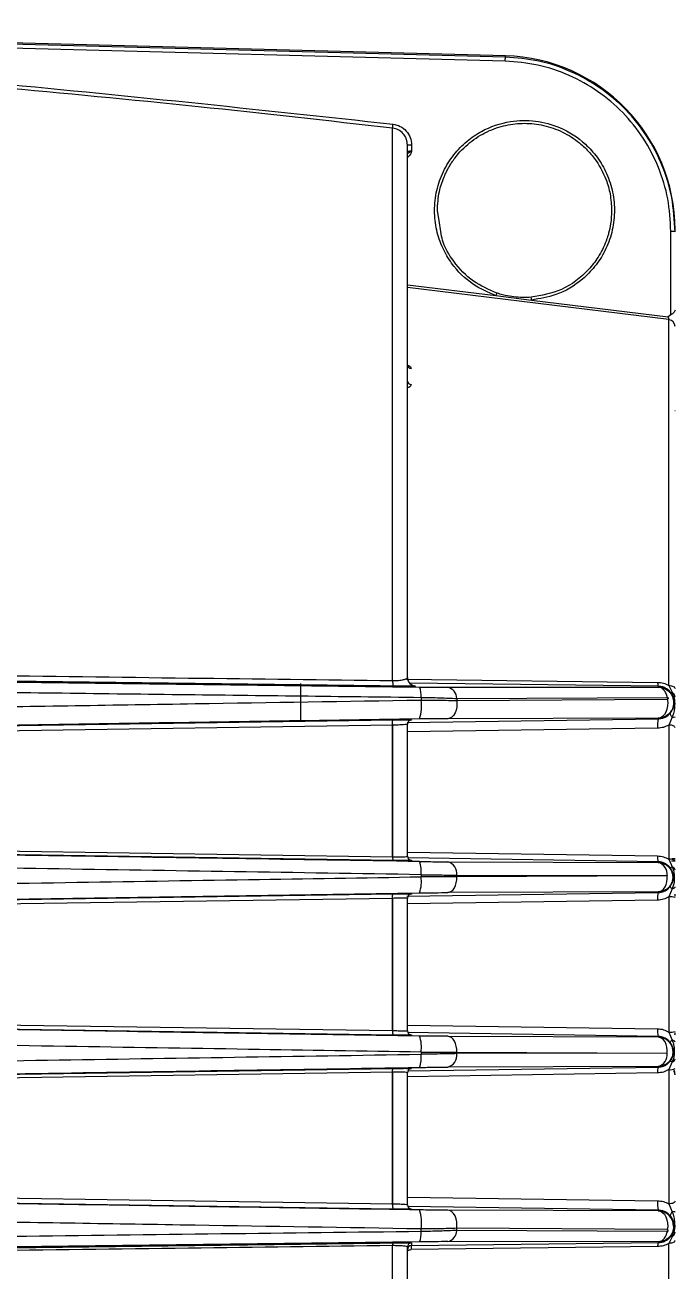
# Model space of a CAD drawing. Extents: x 16.7 to 113.1, y 4.5 to 84.5.
# Drawn here: x 85.737 to 88.068, y 34.807 to 39.277 of the extents above; entities that cross this region are included whole.
import ezdxf

# ---------------------------------------------------------------- set-up
doc = ezdxf.new("R2010")
doc.units = 0
doc.header["$MEASUREMENT"] = 0
doc.layers.add('OBJECT', color=7, linetype='CONTINUOUS')

msp = doc.modelspace()

# ---------------------------------------------------------------- linework, layer by layer
at = {"layer": 'OBJECT'}
for p, q in [((87.4591, 39.1472), (83.2164, 39.2581)), ((87.4595, 39.1659), (83.2168, 39.277)), ((87.4595, 39.1618), (83.2168, 39.2726)), ((87.4595, 39.1618), (87.4595, 39.1659)), ((87.0551, 36.9249), (87.0551, 38.9066)), ((87.1231, 38.8463), (87.1231, 38.824)), ((87.2234, 38.5672), (87.2156, 38.6115)), ((88.0531, 38.2367), (88.0531, 38.5355)), ((87.1081, 38.3451), (87.4257, 38.306)), ((88.0461, 38.2197), (87.1081, 38.3353)), ((87.4257, 38.306), (87.5532, 38.2902)), ((87.5532, 38.2902), (88.0432, 38.2298)), ((88.0531, 38.2367), (88.0432, 38.2298)), ((88.0461, 36.9072), (88.0461, 38.2197)), ((88.0681, 37.8925), (88.0673, 37.8923)), ((87.1052, 36.9298), (88.0054, 36.9185)), ((86.7263, 36.7787), (86.7263, 36.9146)), ((88.0081, 36.9043), (87.1165, 36.9151)), ((87.1377, 36.9057), (87.1377, 36.9056)), ((87.2528, 36.9008), (88.008, 36.9014)), ((88.008, 36.9014), (88.0081, 36.9043)), ((88.0461, 36.9072), (88.0571, 36.8831)), ((87.1573, 36.8647), (87.1573, 36.8551)), ((87.2851, 36.8608), (88.0403, 36.8644)), ((87.2851, 36.8608), (87.2851, 36.8529)), ((87.2851, 36.8529), (88.0401, 36.8578)), ((88.0571, 36.7941), (88.0461, 36.7654)), ((88.0681, 36.7929), (88.0636, 36.7931)), ((87.0549, 36.7646), (84.8423, 36.7323)), ((84.8442, 36.751), (87.0567, 36.7839)), ((87.0548, 36.7689), (87.0549, 36.7646)), ((87.0549, 36.2926), (87.0549, 36.7646)), ((87.0552, 36.7646), (87.0551, 36.7689)), ((87.0552, 36.7646), (87.0552, 36.2926)), ((87.1068, 36.7746), (88.008, 36.7882)), ((88.0054, 36.7541), (87.1081, 36.7411)), ((87.1228, 36.7837), (87.1228, 36.7832)), ((88.008, 36.7899), (87.253, 36.7881)), ((88.008, 36.7899), (88.008, 36.7882)), ((88.0461, 36.7654), (88.0461, 36.2838)), ((84.4847, 36.3312), (87.0549, 36.2926)), ((87.0567, 36.2795), (84.4865, 36.3181)), ((87.1081, 36.3094), (88.0054, 36.2956)), ((88.008, 36.2747), (87.1096, 36.2885)), ((87.1228, 36.2801), (87.1228, 36.2797)), ((87.253, 36.2748), (88.008, 36.2724)), ((88.008, 36.2724), (88.008, 36.2747)), ((88.0461, 36.2838), (88.0571, 36.2562)), ((87.1573, 36.2286), (87.1573, 36.2209)), ((87.2851, 36.2208), (87.2851, 36.2265)), ((87.2851, 36.2265), (88.0401, 36.2251)), ((88.0401, 36.2243), (87.2851, 36.2208)), ((88.008, 36.1667), (87.253, 36.1642)), ((88.008, 36.1647), (88.008, 36.1667)), ((88.0571, 36.1781), (88.0461, 36.149)), ((87.0549, 36.1437), (84.658, 36.108)), ((84.6598, 36.1239), (87.0567, 36.1598)), ((87.0549, 36.1448), (87.0549, 36.1437)), ((87.0549, 35.6693), (87.0549, 36.1437)), ((87.0552, 36.1437), (87.0552, 36.1448)), ((87.0552, 36.1437), (87.0552, 35.6693)), ((87.1066, 36.1509), (88.008, 36.1647)), ((88.0054, 36.1372), (87.1081, 36.1238)), ((87.1228, 36.1597), (87.1228, 36.1592)), ((88.0461, 36.149), (88.0461, 35.6639)), ((84.658, 35.7049), (87.0549, 35.6693)), ((87.0567, 35.6531), (84.6598, 35.6891)), ((87.1081, 35.6892), (88.0054, 35.6757)), ((87.0549, 35.6693), (87.0549, 35.6681)), ((87.0552, 35.6681), (87.0552, 35.6693)), ((88.008, 35.6483), (87.1087, 35.662)), ((87.1228, 35.6537), (87.1228, 35.6533)), ((87.253, 35.6487), (88.008, 35.6463)), ((88.008, 35.6463), (88.008, 35.6483)), ((88.0461, 35.6639), (88.0571, 35.6349)), ((87.1573, 35.5921), (87.1573, 35.5843)), ((87.2851, 35.5921), (87.2851, 35.5865)), ((87.2851, 35.5921), (88.0401, 35.5886)), ((88.0401, 35.5879), (87.2851, 35.5865)), ((88.0571, 35.5568), (88.0461, 35.5292)), ((87.0549, 35.5204), (84.4847, 35.4817)), ((84.4865, 35.4949), (87.0567, 35.5335)), ((87.0549, 35.0483), (87.0549, 35.5204)), ((87.0552, 35.5204), (87.0552, 35.0483)), ((88.0054, 35.5174), (87.1081, 35.5036)), ((87.1096, 35.5245), (88.008, 35.5382)), ((87.1228, 35.5333), (87.1228, 35.5329)), ((88.008, 35.5406), (87.253, 35.5382)), ((88.008, 35.5382), (88.008, 35.5406)), ((88.0461, 35.5292), (88.0461, 35.0476)), ((84.8423, 35.0806), (87.0549, 35.0483)), ((87.0567, 35.0291), (84.8442, 35.0619)), ((87.1081, 35.0718), (88.0054, 35.0588)), ((87.0549, 35.0483), (87.0548, 35.0441)), ((87.0551, 35.0441), (87.0552, 35.0483)), ((88.008, 35.0248), (87.1094, 35.0383)), ((87.1228, 35.0298), (87.1228, 35.0293)), ((88.008, 35.0231), (87.253, 35.0249)), ((88.008, 35.0248), (88.008, 35.0231)), ((88.0461, 35.0476), (88.0571, 35.0188)), ((88.0636, 35.0199), (88.0681, 35.0201)), ((87.2851, 34.9521), (87.2851, 34.96)), ((88.0401, 34.9551), (87.2851, 34.96)), ((87.1573, 34.9482), (87.1573, 34.9578)), ((88.0402, 34.9485), (87.2851, 34.9521)), ((88.0571, 34.9299), (88.0461, 34.9057)), ((87.0551, 32.9063), (87.0551, 34.8977)), ((88.0054, 34.8944), (87.1213, 34.8834)), ((87.1229, 34.898), (88.0081, 34.9087)), ((87.1229, 34.9073), (87.1229, 34.898)), ((88.008, 34.9116), (87.2528, 34.9121)), ((88.0081, 34.9087), (88.008, 34.9116)), ((88.008, 34.9116), (88.0081, 34.9116)), ((88.0461, 33.5838), (88.0461, 34.9057))]:
    msp.add_line(p, q, dxfattribs=at)
at = {"layer": 'OBJECT', "flags": 128}
for points in [[(88.0461, 36.9072), (88.0506, 36.9068), (88.0547, 36.9061), (88.0585, 36.905), (88.0618, 36.9037), (88.0645, 36.9021), (88.0665, 36.9004), (88.0677, 36.8985), (88.0681, 36.8965)], [(87.2851, 36.8529), (87.286, 36.8413), (87.2853, 36.8297), (87.283, 36.8186), (87.2791, 36.8086), (87.2738, 36.8002), (87.2675, 36.7938), (87.2605, 36.7897), (87.253, 36.7881)], [(88.0401, 36.8578), (88.0416, 36.8459), (88.0412, 36.8339), (88.0391, 36.8223), (88.0352, 36.8117), (88.0299, 36.8028), (88.0233, 36.796), (88.0159, 36.7916), (88.008, 36.7899)], [(88.0571, 36.7941), (88.0553, 36.7965), (88.0538, 36.7987), (88.0526, 36.8009), (88.0517, 36.803), (88.0512, 36.8048), (88.051, 36.8065), (88.0512, 36.8079), (88.0518, 36.809)], [(88.0681, 36.7562), (88.0677, 36.7579), (88.0665, 36.7595), (88.0645, 36.761), (88.0618, 36.7623), (88.0585, 36.7635), (88.0547, 36.7644), (88.0506, 36.765), (88.0461, 36.7654)], [(88.0681, 36.2773), (88.0678, 36.2773), (88.0671, 36.2772), (88.0659, 36.2772), (88.0643, 36.2772), (88.0624, 36.2771), (88.0601, 36.277), (88.0576, 36.277), (88.0549, 36.2769)], [(88.056, 36.2869), (88.0603, 36.287), (88.0644, 36.287), (88.0681, 36.2871)], [(87.253, 36.1642), (87.2596, 36.1656), (87.266, 36.169), (87.2718, 36.1744), (87.2767, 36.1816), (87.2807, 36.1901), (87.2835, 36.1998), (87.2849, 36.2102), (87.2851, 36.2208)], [(88.008, 36.1667), (88.0147, 36.168), (88.0212, 36.1716), (88.027, 36.1771), (88.032, 36.1844), (88.0359, 36.1932), (88.0387, 36.203), (88.0401, 36.2135), (88.0401, 36.2243)], [(88.0571, 36.1781), (88.0595, 36.1787), (88.0617, 36.1794), (88.0636, 36.1801), (88.0652, 36.1809), (88.0664, 36.1818), (88.0674, 36.1827), (88.0679, 36.1836), (88.0681, 36.1846)], [(87.2851, 35.5921), (87.2849, 35.6028), (87.2835, 35.6131), (87.2807, 35.6228), (87.2767, 35.6314), (87.2718, 35.6385), (87.266, 35.6439), (87.2596, 35.6474), (87.253, 35.6487)], [(88.0401, 35.5886), (88.0401, 35.5994), (88.0387, 35.61), (88.0359, 35.6198), (88.032, 35.6286), (88.027, 35.6359), (88.0212, 35.6414), (88.0147, 35.6449), (88.008, 35.6463)], [(88.0681, 35.6284), (88.0679, 35.6293), (88.0674, 35.6303), (88.0664, 35.6312), (88.0652, 35.632), (88.0636, 35.6329), (88.0617, 35.6336), (88.0595, 35.6343), (88.0571, 35.6349)], [(88.0681, 35.0568), (88.0677, 35.0551), (88.0665, 35.0535), (88.0645, 35.052), (88.0618, 35.0506), (88.0585, 35.0495), (88.0547, 35.0486), (88.0506, 35.0479), (88.0461, 35.0476)], [(87.2851, 34.96), (87.286, 34.9716), (87.2853, 34.9833), (87.283, 34.9944), (87.2791, 35.0044), (87.2738, 35.0128), (87.2675, 35.0192), (87.2605, 35.0233), (87.253, 35.0249)], [(88.008, 35.0231), (88.0159, 35.0214), (88.0233, 35.017), (88.0299, 35.0102), (88.0352, 35.0012), (88.0391, 34.9907), (88.0412, 34.9791), (88.0416, 34.967), (88.0401, 34.9551)], [(88.0571, 35.0188), (88.0553, 35.0165), (88.0538, 35.0142), (88.0526, 35.012), (88.0517, 35.01), (88.0512, 35.0081), (88.051, 35.0065), (88.0512, 35.0051), (88.0518, 35.0039)], [(88.0681, 34.9164), (88.0677, 34.9145), (88.0665, 34.9126), (88.0645, 34.9108), (88.0618, 34.9093), (88.0585, 34.9079), (88.0547, 34.9069), (88.0506, 34.9061), (88.0461, 34.9057)], [(87.1081, 34.8771), (87.1083, 34.8783), (87.1091, 34.8794), (87.1103, 34.8804), (87.1119, 34.8813), (87.1138, 34.8821), (87.1161, 34.8827), (87.1186, 34.8832), (87.1213, 34.8834)]]:
    msp.add_lwpolyline(points, dxfattribs=at)
at = {"layer": 'OBJECT'}
for centre, radius, start, end in [((85.2213, 39.2089), 2.2387, 358.4214, 358.7948), ((87.4431, 38.5412), 0.625, 0, 88.5), ((79.6308, 39.7888), 7.4765, 353.22368, 353.33536), ((87.1193, 38.9893), 0.143, 265.4978, 271.4959), ((88.0569, 38.3924), 0.1432, 85.5005, 91.4932), ((87.8116, 38.1792), 0.4062, 160.4418, 161.8162), ((87.0225, 38.2512), 0.5321, 4.2083, 5.2572), ((88.0432, 38.1949), 0.0249, 0.099, 83.1348), ((87.122, 38.0586), 0.0139, 183.3886, 267.0674), ((87.1218, 38.0004), 0.0137, 184.1672, 267.8655), ((87.1381, 36.9356), 0.03, 180.0036, 269.1826), ((87.0954, 36.921), 0.0405, 174.3423, 203.1188), ((87.0822, 36.8724), 0.0755, 354.183, 22.6894), ((87.2434, 36.8602), 0.0417, 0.8083, 76.973), ((88.0547, 36.8878), 0.00532, 239.3871, 297.1948), ((88.0492, 36.8659), 0.0189, 2.9343, 65.3072), ((87.0062, 36.8327), 0.1527, 342.6448, 8.4633), ((88.0589, 36.8395), 0.0455, 267.766, 281.6837), ((87.0569, 36.8149), 0.0503, 267.713, 268.0572), ((87.1231, 36.7687), 0.015, 90.9942, 179.9972), ((87.1231, 36.7682), 0.015, 90.9964, 179.9961), ((88.0771, 36.7658), 0.0726, 162.0245, 189.2014), ((87.1231, 36.2951), 0.015, 180.0039, 269.0036), ((87.1231, 36.2946), 0.015, 180.0039, 269.0036), ((87.0518, 36.2407), 0.1062, 353.4787, 19.3118), ((87.2403, 36.2316), 0.0451, 353.569, 73.6787), ((88.0498, 36.2905), 0.0447, 173.5399, 200.7342), ((87.9957, 36.2295), 0.0446, 354.3461, 74.0043), ((88.051, 36.2484), 0.0358, 61.4085, 97.7842), ((88.0432, 36.2734), 0.0221, 291.0108, 308.8722), ((88.0539, 36.2422), 0.0144, 9.5692, 77.2101), ((87.0251, 36.2039), 0.1333, 342.2173, 7.2943), ((88.0648, 36.1899), 0.0141, 193.6234, 236.9259), ((87.0553, 36.1675), 0.0238, 269.0244, 269.7507), ((87.1231, 36.1447), 0.015, 90.9942, 179.9972), ((87.1231, 36.1442), 0.015, 90.9942, 179.9972), ((88.0666, 36.1453), 0.0618, 161.6711, 187.4643), ((88.0511, 36.0968), 0.0524, 71.101, 95.4369), ((88.0666, 35.6677), 0.0618, 172.536, 198.3286), ((87.0553, 35.6455), 0.0238, 90.2493, 90.9756), ((87.1231, 35.6687), 0.015, 180.0028, 269.0058), ((87.1231, 35.6683), 0.015, 180.0039, 269.0036), ((87.0251, 35.609), 0.1333, 352.7057, 17.7827), ((88.0511, 35.7161), 0.0524, 264.5631, 288.899), ((88.0648, 35.6231), 0.0141, 123.0739, 166.3768), ((87.2403, 35.5814), 0.0451, 286.3205, 6.4315), ((87.9957, 35.5835), 0.0446, 285.9957, 5.6539), ((87.0517, 35.5723), 0.1062, 340.6883, 6.5211), ((88.0432, 35.5396), 0.0221, 51.1278, 68.9892), ((88.0539, 35.5708), 0.0144, 282.7899, 350.4308), ((87.1231, 35.5183), 0.015, 90.9964, 179.9961), ((87.1231, 35.5179), 0.015, 90.9964, 179.9961), ((88.0498, 35.5224), 0.0447, 159.2658, 186.4599), ((88.051, 35.5646), 0.0358, 262.2151, 298.5937), ((88.0531, 35.5111), 0.015, 0, 48.2947), ((88.0771, 35.0472), 0.0726, 170.7985, 197.9758), ((87.0565, 35.0102), 0.0382, 91.8884, 92.3414), ((87.1231, 35.0447), 0.015, 180.0034, 269.0041), ((87.1231, 35.0443), 0.015, 180.0034, 269.0063), ((87.0062, 34.9803), 0.1527, 351.5367, 17.3553), ((88.0071, 34.9673), 0.0557, 0.0246, 89.051), ((88.0589, 34.9735), 0.0454, 78.3085, 92.2448), ((87.0822, 34.9406), 0.0755, 337.3103, 5.8172), ((87.2434, 34.9527), 0.0417, 283.026, 359.1922), ((88.0547, 34.9251), 0.00532, 62.806, 120.6057), ((88.0492, 34.9471), 0.0189, 294.6934, 357.0661), ((87.0754, 34.8997), 0.0204, 156.9568, 185.6648), ((87.1231, 34.8923), 0.015, 90.817, 179.9968), ((87.1231, 34.883), 0.015, 90.8182, 179.9955)]:
    msp.add_arc(centre, radius, start, end, dxfattribs=at)
for centre, start_param, end_param in [((88.0531, 36.1511), 4.712389, 4.994495), ((88.0531, 35.6618), 4.389569, 4.712389), ((88.0531, 35.5111), 4.712389, 5.448064)]:
    msp.add_ellipse(centre, major_axis=(0, 0.025), ratio=0.6, start_param=start_param, end_param=end_param, dxfattribs=at)
for points, knots in [([(83.0931, 39.2238), (83.4347, 39.2105), (84.2678, 39.1781), (85.59, 39.0797), (86.5679, 38.974), (87.0568, 38.9211)], [0, 0, 0, 0, 0.257951, 0.629014, 1, 1, 1, 1]), ([(87.0551, 38.9066), (86.8225, 38.933), (86.3496, 38.9865), (85.6271, 39.0552), (84.8801, 39.1162), (84.1307, 39.1651), (83.5324, 39.1972), (83.1911, 39.2091), (83.0931, 39.2125)], [0, 0, 0, 0, 0.176631, 0.359219, 0.547766, 0.742271, 0.925992, 1, 1, 1, 1]), ([(88.0681, 38.5351), (88.0657, 38.5764), (88.0612, 38.6572), (88.0249, 38.7738), (87.9694, 38.8806), (87.8937, 38.9752), (87.8015, 39.0536), (87.6958, 39.1125), (87.5804, 39.1518), (87.4998, 39.1585), (87.4595, 39.1618)], [0, 0, 0, 0, 0.128141, 0.25071, 0.37607, 0.500341, 0.624825, 0.749582, 0.874632, 1, 1, 1, 1]), ([(88.0531, 38.5355), (88.0509, 38.5751), (88.0465, 38.6539), (88.0114, 38.7676), (87.957, 38.8726), (87.8829, 38.9651), (87.7927, 39.0418), (87.6893, 39.0993), (87.5768, 39.1375), (87.4983, 39.144), (87.4591, 39.1472)], [0, 0, 0, 0, 0.125666, 0.250539, 0.37567, 0.500227, 0.625486, 0.75002, 0.875177, 1, 1, 1, 1]), ([(87.1081, 38.8467), (87.1078, 38.8511), (87.1073, 38.8593), (87.1027, 38.8732), (87.0932, 38.8883), (87.0763, 38.9019), (87.062, 38.9051), (87.0551, 38.9066)], [0, 0, 0, 0, 0.149147, 0.282418, 0.50059, 0.756831, 1, 1, 1, 1]), ([(87.0568, 38.9211), (87.0657, 38.9191), (87.0836, 38.915), (87.1053, 38.8973), (87.1202, 38.8737), (87.1221, 38.8555), (87.1231, 38.8463)], [0, 0, 0, 0, 0.250228, 0.500086, 0.750006, 1, 1, 1, 1]), ([(87.4257, 38.306), (87.3981, 38.3178), (87.3366, 38.3441), (87.2731, 38.4081), (87.2325, 38.4774), (87.2109, 38.5414), (87.2029, 38.6116), (87.2109, 38.6837), (87.2348, 38.7521), (87.2722, 38.8121), (87.3194, 38.8604), (87.386, 38.9057), (87.4706, 38.9344), (87.5681, 38.936), (87.6623, 38.9108), (87.7374, 38.8623), (87.791, 38.8023), (87.825, 38.7439), (87.8467, 38.6766), (87.8533, 38.6045), (87.8435, 38.5326), (87.8188, 38.4664), (87.7823, 38.4096), (87.726, 38.3523), (87.6489, 38.3056), (87.5829, 38.295), (87.5532, 38.2902)], [0, 0, 0, 0, 0.047316, 0.10545, 0.138716, 0.174328, 0.211696, 0.250007, 0.288318, 0.325684, 0.361293, 0.394556, 0.452686, 0.5, 0.547314, 0.605445, 0.638708, 0.674318, 0.711684, 0.749996, 0.788307, 0.825675, 0.861286, 0.894551, 0.952685, 1, 1, 1, 1]), ([(87.2156, 38.6115), (87.217, 38.6342), (87.2196, 38.6756), (87.2347, 38.7213), (87.2475, 38.7494), (87.2555, 38.7647), (87.2634, 38.7779), (87.2709, 38.7891), (87.2909, 38.8169), (87.3291, 38.8565), (87.3925, 38.8961), (87.4598, 38.919), (87.5288, 38.9265), (87.598, 38.9188), (87.6658, 38.8951), (87.7139, 38.8644), (87.7448, 38.8371), (87.7623, 38.8189), (87.7916, 38.783), (87.8186, 38.7335), (87.8374, 38.6689), (87.8395, 38.6313), (87.8406, 38.6115)], [0, 0, 0, 0, 0.069282, 0.126552, 0.146107, 0.163732, 0.179426, 0.193188, 0.20502, 0.284194, 0.359756, 0.431706, 0.500043, 0.570466, 0.643108, 0.717971, 0.743473, 0.769223, 0.795223, 0.885057, 0.93942, 1, 1, 1, 1]), ([(87.1069, 38.8133), (87.1085, 38.8148), (87.1113, 38.8176), (87.1167, 38.821), (87.1209, 38.823), (87.1231, 38.824)], [0, 0, 0, 0, 0.349332, 0.657365, 1, 1, 1, 1]), ([(87.1081, 36.9356), (87.1081, 37.0194), (87.1081, 37.1885), (87.1081, 37.4306), (87.1081, 37.6639), (87.1081, 37.8841), (87.1081, 38.088), (87.1081, 38.2718), (87.1081, 38.4329), (87.1081, 38.5694), (87.1081, 38.6796), (87.1081, 38.7626), (87.1081, 38.8208), (87.1081, 38.8381), (87.1081, 38.8467)], [0, 0, 0, 0, 0.080321, 0.16194, 0.244772, 0.329378, 0.414487, 0.5, 0.585518, 0.670628, 0.755228, 0.838065, 0.919682, 1, 1, 1, 1]), ([(87.1231, 38.824), (87.1212, 38.8239), (87.1182, 38.8238), (87.1147, 38.8234), (87.1119, 38.8229), (87.1098, 38.8224), (87.1084, 38.8217), (87.1082, 38.8214), (87.1081, 38.8212)], [0, 0, 0, 0, 0.23989, 0.367317, 0.499483, 0.699788, 0.8375, 1, 1, 1, 1]), ([(87.1231, 38.824), (87.1205, 38.8169), (87.1173, 38.8079), (87.1097, 38.8027), (87.1081, 38.8016)], [0, 0, 0, 0, 0.789741, 1, 1, 1, 1]), ([(87.8406, 38.6115), (87.8399, 38.5956), (87.8387, 38.568), (87.8318, 38.5366), (87.8263, 38.5179), (87.8232, 38.5086), (87.814, 38.4833), (87.7949, 38.4451), (87.7457, 38.3814), (87.6662, 38.3209), (87.5894, 38.3067), (87.5524, 38.2999)], [0, 0, 0, 0, 0.102524, 0.17796, 0.2066585, 0.2279092, 0.2417122, 0.3799763, 0.5012388, 0.7600623, 1, 1, 1, 1]), ([(87.4288, 38.3152), (87.3998, 38.3278), (87.3399, 38.3538), (87.2745, 38.4228), (87.2317, 38.4961), (87.2259, 38.546), (87.2234, 38.5672)], [0, 0, 0, 0, 0.27392, 0.565419, 0.814181, 1, 1, 1, 1]), ([(87.5524, 38.2999), (87.5315, 38.2994), (87.5002, 38.2987), (87.4628, 38.3056), (87.4425, 38.3108), (87.4325, 38.314), (87.4288, 38.3152)], [0, 0, 0, 0, 0.498348, 0.748841, 0.907486, 1, 1, 1, 1]), ([(88.0432, 38.2298), (88.0435, 38.2285), (88.0443, 38.226), (88.0452, 38.2228), (88.0459, 38.2204), (88.0461, 38.2199), (88.0461, 38.2197)], [0, 0, 0, 0, 0.2577346, 0.5124762, 0.7590317, 1, 1, 1, 1]), ([(88.0681, 38.254), (88.0678, 38.2523), (88.0673, 38.2492), (88.0639, 38.2448), (88.0592, 38.2409), (88.0551, 38.2381), (88.0531, 38.2367)], [0, 0, 0, 0, 0.2952375, 0.5005577, 0.7503958, 1, 1, 1, 1]), ([(87.107, 38.0581), (87.109, 38.0573), (87.1142, 38.0552), (87.1198, 38.0504), (87.1208, 38.0466), (87.1213, 38.0448)], [0, 0, 0, 0, 0.232158, 0.615127, 1, 1, 1, 1]), ([(87.1213, 37.9867), (87.1208, 37.9848), (87.1199, 37.9809), (87.1146, 37.9769), (87.1097, 37.9759), (87.1081, 37.9755)], [0, 0, 0, 0, 0.402368, 0.804444, 1, 1, 1, 1]), ([(83.5183, 36.9711), (83.6866, 36.9688), (84.1058, 36.9631), (84.7876, 36.9541), (85.5543, 36.944), (86.3143, 36.9342), (86.8111, 36.928), (87.0551, 36.9249)], [0, 0, 0, 0, 0.142368, 0.354744, 0.577357, 0.79244, 1, 1, 1, 1]), ([(87.0581, 36.905), (86.5523, 36.9113), (85.5397, 36.9239), (84.3646, 36.9393), (83.696, 36.9484), (83.5368, 36.9506)], [0, 0, 0, 0, 0.432006, 0.864763, 1, 1, 1, 1]), ([(83.539, 36.9482), (83.7079, 36.9459), (84.3965, 36.9365), (85.6022, 36.9208), (86.6355, 36.9079), (87.1519, 36.9015)], [0, 0, 0, 0, 0.1398204, 0.5701913, 1, 1, 1, 1]), ([(87.0551, 36.9249), (87.0587, 36.925), (87.0661, 36.9251), (87.0765, 36.9257), (87.0862, 36.9268), (87.0969, 36.9286), (87.1061, 36.9315), (87.1074, 36.9342), (87.1081, 36.9356)], [0, 0, 0, 0, 0.1169065, 0.238658, 0.3663335, 0.5008519, 0.7502482, 1, 1, 1, 1]), ([(87.1081, 36.936), (87.1085, 36.9324), (87.1092, 36.925), (87.1145, 36.9166), (87.1205, 36.9112), (87.1259, 36.9081), (87.1317, 36.9062), (87.1357, 36.9059), (87.1377, 36.9057)], [0, 0, 0, 0, 0.250064, 0.499105, 0.634955, 0.762997, 0.884268, 1, 1, 1, 1]), ([(83.5734, 36.9104), (83.5801, 36.9103), (83.8844, 36.9061), (84.4905, 36.8981), (85.3903, 36.8864), (86.2812, 36.8752), (86.8692, 36.8682), (87.1573, 36.8647)], [0, 0, 0, 0, 0.005638, 0.253972, 0.506326, 0.7581146, 1, 1, 1, 1]), ([(87.1377, 36.9056), (87.1366, 36.9054), (87.1345, 36.905), (87.1173, 36.9047), (87.0914, 36.9047), (87.0692, 36.9049), (87.0581, 36.905)], [0, 0, 0, 0, 0.250172, 0.500067, 0.749913, 1, 1, 1, 1]), ([(87.1519, 36.9015), (87.1703, 36.9013), (87.2072, 36.9009), (87.2376, 36.9009), (87.2528, 36.9008)], [0, 0, 0, 0, 0.498504, 1, 1, 1, 1]), ([(88.0054, 36.9185), (88.0055, 36.9165), (88.0058, 36.9125), (88.0064, 36.908), (88.0072, 36.905), (88.0078, 36.9045), (88.0081, 36.9043)], [0, 0, 0, 0, 0.245198, 0.500042, 0.75487, 1, 1, 1, 1]), ([(88.0054, 36.9185), (88.0125, 36.9179), (88.0268, 36.9168), (88.0397, 36.9104), (88.0461, 36.9072)], [0, 0, 0, 0, 0.499406, 1, 1, 1, 1]), ([(88.0403, 36.8644), (88.039, 36.8694), (88.0362, 36.8795), (88.0284, 36.8914), (88.0187, 36.8996), (88.0115, 36.9008), (88.008, 36.9014)], [0, 0, 0, 0, 0.243823, 0.5, 0.756179, 1, 1, 1, 1]), ([(88.008, 36.9014), (88.008, 36.9014), (88.0081, 36.9014), (88.0082, 36.9014), (88.0087, 36.9013), (88.0106, 36.9013), (88.0176, 36.9007), (88.0311, 36.8971), (88.0478, 36.8858), (88.06, 36.8673), (88.0643, 36.8455), (88.0599, 36.8237), (88.0477, 36.8055), (88.0296, 36.7927), (88.0152, 36.7908), (88.008, 36.7899)], [0, 0, 0, 0, 0.000293, 0.000817, 0.002568, 0.00887, 0.032663, 0.124746, 0.249979, 0.37482, 0.50062, 0.627392, 0.750463, 0.875271, 1, 1, 1, 1]), ([(88.052, 36.8832), (88.0491, 36.8863), (88.0436, 36.8922), (88.0328, 36.8988), (88.0208, 36.9033), (88.0123, 36.904), (88.0081, 36.9043)], [0, 0, 0, 0, 0.258471, 0.498713, 0.749506, 1, 1, 1, 1]), ([(88.0518, 36.809), (88.0553, 36.8143), (88.0624, 36.8248), (88.0652, 36.837), (88.0657, 36.8505), (88.0635, 36.8625), (88.0589, 36.8738), (88.0543, 36.8801), (88.052, 36.8832)], [0, 0, 0, 0, 0.24965, 0.499343, 0.62417, 0.74921, 0.874476, 1, 1, 1, 1]), ([(88.0571, 36.8831), (88.0594, 36.8787), (88.0635, 36.8709), (88.0667, 36.8547), (88.0668, 36.83), (88.0657, 36.8081), (88.0577, 36.795), (88.0571, 36.7941)], [0, 0, 0, 0, 0.157616, 0.28346, 0.509505, 0.964684, 1, 1, 1, 1]), ([(84.5784, 36.8131), (84.8813, 36.8181), (85.4714, 36.8279), (86.3312, 36.8419), (86.8872, 36.8508), (87.1573, 36.8551)], [0, 0, 0, 0, 0.351668, 0.685, 1, 1, 1, 1]), ([(87.1573, 36.8647), (87.1803, 36.8643), (87.2269, 36.8634), (87.2655, 36.8617), (87.2851, 36.8608)], [0, 0, 0, 0, 0.493197, 1, 1, 1, 1]), ([(87.1573, 36.8551), (87.1802, 36.8551), (87.2268, 36.8551), (87.2654, 36.8537), (87.2851, 36.8529)], [0, 0, 0, 0, 0.490951, 1, 1, 1, 1]), ([(88.0403, 36.8644), (88.0407, 36.8644), (88.0413, 36.8643), (88.0421, 36.8638), (88.0426, 36.8633), (88.043, 36.8627), (88.0433, 36.862), (88.0434, 36.8613), (88.0433, 36.8604), (88.043, 36.8594), (88.0422, 36.8585), (88.0412, 36.8579), (88.0405, 36.8579), (88.0401, 36.8578)], [0, 0, 0, 0, 0.133104, 0.191567, 0.248259, 0.311452, 0.370761, 0.432305, 0.501531, 0.620748, 0.7521, 0.8756, 1, 1, 1, 1]), ([(88.008, 36.7882), (88.0123, 36.7885), (88.021, 36.7892), (88.0372, 36.7951), (88.046, 36.8035), (88.0518, 36.809)], [0, 0, 0, 0, 0.241712, 0.501168, 1, 1, 1, 1]), ([(87.152, 36.7871), (86.7691, 36.7812), (86.0013, 36.7695), (85.2305, 36.7572), (84.8442, 36.751)], [0, 0, 0, 0, 0.498752, 1, 1, 1, 1]), ([(87.0548, 36.7689), (87.0548, 36.7708), (87.0548, 36.7738), (87.055, 36.7773), (87.0553, 36.7804), (87.0559, 36.7832), (87.0565, 36.7837), (87.0567, 36.7839)], [0, 0, 0, 0, 0.251178, 0.383298, 0.515914, 0.770766, 1, 1, 1, 1]), ([(87.1081, 36.7687), (87.1074, 36.7683), (87.1059, 36.7676), (87.0943, 36.7664), (87.0769, 36.7654), (87.0622, 36.7649), (87.0552, 36.7646)], [0, 0, 0, 0, 0.250635, 0.500304, 0.760651, 1, 1, 1, 1]), ([(87.0567, 36.7839), (87.0658, 36.784), (87.084, 36.7842), (87.1055, 36.7843), (87.12, 36.7841), (87.1219, 36.7838), (87.1228, 36.7837)], [0, 0, 0, 0, 0.249669, 0.499417, 0.749226, 1, 1, 1, 1]), ([(87.1081, 36.2946), (87.1081, 36.3747), (87.1081, 36.5349), (87.1081, 36.6907), (87.1081, 36.7687)], [0, 0, 0, 0, 0.4999997, 1, 1, 1, 1]), ([(87.253, 36.7881), (87.2378, 36.788), (87.2074, 36.7879), (87.1705, 36.7874), (87.152, 36.7871)], [0, 0, 0, 0, 0.498606, 1, 1, 1, 1]), ([(88.0461, 36.7654), (88.0398, 36.7622), (88.0272, 36.7559), (88.0127, 36.7547), (88.0054, 36.7541)], [0, 0, 0, 0, 0.500347, 1, 1, 1, 1]), ([(87.152, 36.2758), (86.7085, 36.2827), (85.8216, 36.2965), (84.9315, 36.3109), (84.4865, 36.3181)], [0, 0, 0, 0, 0.500069, 1, 1, 1, 1]), ([(87.1573, 36.2286), (86.7111, 36.2356), (85.8126, 36.2495), (84.9108, 36.2643), (84.4569, 36.2717)], [0, 0, 0, 0, 0.49662, 1, 1, 1, 1]), ([(87.0552, 36.2926), (87.0622, 36.2925), (87.0766, 36.2924), (87.0934, 36.2927), (87.1055, 36.2935), (87.1072, 36.2942), (87.1081, 36.2946)], [0, 0, 0, 0, 0.244677, 0.500062, 0.724507, 1, 1, 1, 1]), ([(87.0552, 36.2926), (87.0552, 36.2909), (87.0553, 36.2874), (87.0556, 36.2831), (87.0561, 36.2801), (87.0565, 36.2797), (87.0567, 36.2795)], [0, 0, 0, 0, 0.241915, 0.500004, 0.758081, 1, 1, 1, 1]), ([(87.1228, 36.2797), (87.1219, 36.2795), (87.12, 36.2792), (87.1052, 36.2791), (87.0836, 36.2791), (87.0657, 36.2794), (87.0567, 36.2795)], [0, 0, 0, 0, 0.250112, 0.500126, 0.75008, 1, 1, 1, 1]), ([(87.152, 36.2758), (87.1703, 36.2756), (87.207, 36.275), (87.2376, 36.2749), (87.253, 36.2748)], [0, 0, 0, 0, 0.498431, 1, 1, 1, 1]), ([(88.0054, 36.2956), (88.0126, 36.295), (88.0269, 36.2938), (88.0397, 36.2871), (88.0461, 36.2838)], [0, 0, 0, 0, 0.500461, 1, 1, 1, 1]), ([(88.0512, 36.2528), (88.0484, 36.256), (88.0429, 36.2623), (88.0323, 36.2691), (88.0205, 36.2737), (88.0122, 36.2744), (88.008, 36.2747)], [0, 0, 0, 0, 0.252722, 0.499216, 0.745809, 1, 1, 1, 1]), ([(88.008, 36.2724), (88.012, 36.272), (88.0199, 36.2714), (88.0308, 36.2672), (88.0402, 36.2612), (88.0499, 36.2516), (88.0582, 36.2376), (88.0593, 36.2253), (88.0599, 36.2195)], [0, 0, 0, 0, 0.147789, 0.28914, 0.42404, 0.552485, 0.789019, 1, 1, 1, 1]), ([(88.0571, 36.2562), (88.059, 36.2522), (88.0623, 36.2452), (88.0647, 36.2317), (88.0657, 36.2119), (88.0643, 36.1924), (88.0583, 36.1804), (88.0571, 36.1781)], [0, 0, 0, 0, 0.16421, 0.284776, 0.503513, 0.90283, 1, 1, 1, 1]), ([(84.4568, 36.1772), (84.7007, 36.1812), (85.1762, 36.1891), (85.8701, 36.2004), (86.5265, 36.2109), (86.9511, 36.2176), (87.1573, 36.2209)], [0, 0, 0, 0, 0.27038, 0.527173, 0.77038, 1, 1, 1, 1]), ([(87.1573, 36.2286), (87.1804, 36.2283), (87.2268, 36.2276), (87.2656, 36.2269), (87.2851, 36.2265)], [0, 0, 0, 0, 0.496594, 1, 1, 1, 1]), ([(87.2851, 36.2208), (87.2652, 36.221), (87.2264, 36.2214), (87.18, 36.221), (87.1573, 36.2209)], [0, 0, 0, 0, 0.511471, 1, 1, 1, 1]), ([(88.0599, 36.2195), (88.0595, 36.2147), (88.0586, 36.2037), (88.0518, 36.1903), (88.0428, 36.18), (88.0332, 36.1731), (88.0214, 36.1679), (88.0125, 36.1671), (88.008, 36.1667)], [0, 0, 0, 0, 0.177265, 0.402569, 0.533808, 0.677131, 0.832537, 1, 1, 1, 1]), ([(88.0401, 36.2251), (88.0401, 36.225), (88.0402, 36.225), (88.0403, 36.225), (88.0404, 36.2249), (88.0404, 36.2249), (88.0404, 36.2248), (88.0404, 36.2248), (88.0404, 36.2246), (88.0404, 36.2245), (88.0404, 36.2245), (88.0403, 36.2244), (88.0402, 36.2243), (88.0401, 36.2243), (88.0401, 36.2243)], [0, 0, 0, 0, 0.156108, 0.22009, 0.277027, 0.329475, 0.381608, 0.436318, 0.497329, 0.61508, 0.669958, 0.725281, 0.84818, 1, 1, 1, 1]), ([(88.0511, 36.1866), (88.0543, 36.1917), (88.059, 36.1993), (88.0618, 36.2103), (88.0621, 36.2164), (88.0623, 36.2195)], [0, 0, 0, 0, 0.499094, 0.74842, 1, 1, 1, 1]), ([(88.0623, 36.2195), (88.0622, 36.2225), (88.0619, 36.2284), (88.059, 36.24), (88.0543, 36.2477), (88.0512, 36.2528)], [0, 0, 0, 0, 0.24941, 0.500739, 1, 1, 1, 1]), ([(88.008, 36.1647), (88.0119, 36.165), (88.0203, 36.1656), (88.0312, 36.1698), (88.0422, 36.1765), (88.0477, 36.1827), (88.0511, 36.1866)], [0, 0, 0, 0, 0.233715, 0.50042, 0.692509, 1, 1, 1, 1]), ([(84.6598, 36.1239), (85.0761, 36.1306), (85.9083, 36.144), (86.7376, 36.1568), (87.152, 36.1632)], [0, 0, 0, 0, 0.500229, 1, 1, 1, 1]), ([(87.0549, 36.1448), (87.0549, 36.1467), (87.0549, 36.1496), (87.0551, 36.1531), (87.0553, 36.1555), (87.0556, 36.1574), (87.0561, 36.1592), (87.0565, 36.1596), (87.0567, 36.1598)], [0, 0, 0, 0, 0.24273, 0.37241, 0.504167, 0.635321, 0.763244, 1, 1, 1, 1]), ([(87.1081, 36.1447), (87.1073, 36.1447), (87.1058, 36.1447), (87.0937, 36.1444), (87.0762, 36.1441), (87.062, 36.1438), (87.0552, 36.1437)], [0, 0, 0, 0, 0.250493, 0.500022, 0.762711, 1, 1, 1, 1]), ([(87.0567, 36.1598), (87.0656, 36.1599), (87.0834, 36.1602), (87.105, 36.1602), (87.1199, 36.1601), (87.1219, 36.1598), (87.1228, 36.1597)], [0, 0, 0, 0, 0.249768, 0.4995238, 0.7492807, 1, 1, 1, 1]), ([(87.1081, 35.6683), (87.1081, 35.7477), (87.1081, 35.9065), (87.1081, 36.0653), (87.1081, 36.1447)], [0, 0, 0, 0, 0.5, 1, 1, 1, 1]), ([(87.152, 36.1632), (87.1704, 36.1635), (87.2071, 36.164), (87.2377, 36.1642), (87.253, 36.1642)], [0, 0, 0, 0, 0.50157, 1, 1, 1, 1]), ([(88.0461, 36.149), (88.0397, 36.1457), (88.027, 36.139), (88.0126, 36.1378), (88.0054, 36.1372)], [0, 0, 0, 0, 0.500466, 1, 1, 1, 1]), ([(88.0666, 36.1577), (88.0667, 36.1573), (88.067, 36.1568), (88.0676, 36.1551), (88.0678, 36.1537), (88.068, 36.1525)], [0, 0, 0, 0, 0.208676, 0.39781, 1, 1, 1, 1]), ([(87.152, 35.6497), (86.7376, 35.6561), (85.9083, 35.6689), (85.0761, 35.6824), (84.6598, 35.6891)], [0, 0, 0, 0, 0.499771, 1, 1, 1, 1]), ([(88.0054, 35.6757), (88.0126, 35.6751), (88.027, 35.6739), (88.0398, 35.6673), (88.0461, 35.6639)], [0, 0, 0, 0, 0.500843, 1, 1, 1, 1]), ([(87.1573, 35.5921), (86.9511, 35.5953), (86.5265, 35.6021), (85.8701, 35.6126), (85.1762, 35.6239), (84.7007, 35.6317), (84.4568, 35.6358)], [0, 0, 0, 0, 0.22962, 0.472827, 0.72962, 1, 1, 1, 1]), ([(87.0552, 35.6693), (87.062, 35.6692), (87.0763, 35.6689), (87.0937, 35.6685), (87.1058, 35.6683), (87.1073, 35.6683), (87.1081, 35.6683)], [0, 0, 0, 0, 0.237323, 0.500072, 0.750005, 1, 1, 1, 1]), ([(87.0552, 35.6681), (87.0552, 35.6662), (87.0552, 35.6633), (87.0553, 35.6599), (87.0555, 35.6575), (87.0558, 35.6556), (87.0562, 35.6537), (87.0565, 35.6534), (87.0567, 35.6531)], [0, 0, 0, 0, 0.242736, 0.372413, 0.504175, 0.635328, 0.76326, 1, 1, 1, 1]), ([(87.1228, 35.6533), (87.1219, 35.6531), (87.12, 35.6529), (87.105, 35.6527), (87.0835, 35.6528), (87.0656, 35.653), (87.0567, 35.6531)], [0, 0, 0, 0, 0.250088, 0.50011, 0.750076, 1, 1, 1, 1]), ([(87.253, 35.6487), (87.2376, 35.6488), (87.207, 35.649), (87.1703, 35.6495), (87.152, 35.6497)], [0, 0, 0, 0, 0.501586, 1, 1, 1, 1]), ([(88.0511, 35.6264), (88.0477, 35.6302), (88.0422, 35.6365), (88.0312, 35.6431), (88.0203, 35.6473), (88.0119, 35.648), (88.008, 35.6483)], [0, 0, 0, 0, 0.307389, 0.4994, 0.766202, 1, 1, 1, 1]), ([(88.008, 35.6463), (88.0125, 35.6459), (88.0213, 35.645), (88.0332, 35.6399), (88.0427, 35.633), (88.0519, 35.6227), (88.0584, 35.6093), (88.0607, 35.5926), (88.0579, 35.5754), (88.05, 35.5614), (88.0402, 35.5518), (88.0308, 35.5458), (88.0199, 35.5416), (88.012, 35.5409), (88.008, 35.5406)], [0, 0, 0, 0, 0.083701, 0.161372, 0.233013, 0.298611, 0.41123, 0.499845, 0.605383, 0.723691, 0.787932, 0.8554, 0.926089, 1, 1, 1, 1]), ([(88.0571, 35.6349), (88.0583, 35.6325), (88.0603, 35.6286), (88.0624, 35.6214), (88.0645, 35.611), (88.0657, 35.5931), (88.0647, 35.5732), (88.059, 35.5608), (88.0571, 35.5568)], [0, 0, 0, 0, 0.096977, 0.162949, 0.280004, 0.496796, 0.836217, 1, 1, 1, 1]), ([(87.1573, 35.5921), (87.18, 35.5919), (87.2264, 35.5916), (87.2652, 35.5919), (87.2851, 35.5921)], [0, 0, 0, 0, 0.488529, 1, 1, 1, 1]), ([(87.2851, 35.5865), (87.2656, 35.5861), (87.2268, 35.5854), (87.1804, 35.5847), (87.1573, 35.5843)], [0, 0, 0, 0, 0.503406, 1, 1, 1, 1]), ([(88.0401, 35.5886), (88.0401, 35.5886), (88.0402, 35.5886), (88.0403, 35.5886), (88.0404, 35.5885), (88.0404, 35.5884), (88.0404, 35.5883), (88.0404, 35.5882), (88.0404, 35.5881), (88.0404, 35.5881), (88.0404, 35.588), (88.0403, 35.588), (88.0402, 35.5879), (88.0401, 35.5879), (88.0401, 35.5879)], [0, 0, 0, 0, 0.148468, 0.270231, 0.325884, 0.381013, 0.499286, 0.560363, 0.61485, 0.666487, 0.719001, 0.776021, 0.840631, 1, 1, 1, 1]), ([(88.0512, 35.5602), (88.0529, 35.5628), (88.0564, 35.5679), (88.0599, 35.5764), (88.062, 35.5854), (88.0627, 35.5979), (88.0602, 35.6117), (88.0541, 35.6215), (88.0511, 35.6264)], [0, 0, 0, 0, 0.125205, 0.250084, 0.374646, 0.499814, 0.74991, 1, 1, 1, 1]), ([(84.4569, 35.5412), (84.9108, 35.5487), (85.8126, 35.5634), (86.7111, 35.5774), (87.1573, 35.5843)], [0, 0, 0, 0, 0.50338, 1, 1, 1, 1]), ([(88.008, 35.5382), (88.0122, 35.5386), (88.0205, 35.5392), (88.0323, 35.5438), (88.0429, 35.5506), (88.0484, 35.557), (88.0512, 35.5602)], [0, 0, 0, 0, 0.253998, 0.500394, 0.747085, 1, 1, 1, 1]), ([(84.4865, 35.4949), (84.9315, 35.5021), (85.8216, 35.5165), (86.7085, 35.5303), (87.152, 35.5371)], [0, 0, 0, 0, 0.499931, 1, 1, 1, 1]), ([(87.0549, 35.5204), (87.0549, 35.5221), (87.055, 35.5255), (87.0554, 35.5299), (87.056, 35.5328), (87.0565, 35.5333), (87.0567, 35.5335)], [0, 0, 0, 0, 0.241912, 0.499998, 0.758083, 1, 1, 1, 1]), ([(87.1081, 35.5183), (87.1072, 35.5187), (87.1055, 35.5194), (87.0934, 35.5202), (87.0766, 35.5206), (87.0622, 35.5204), (87.0552, 35.5204)], [0, 0, 0, 0, 0.275543, 0.500053, 0.755367, 1, 1, 1, 1]), ([(87.0567, 35.5335), (87.0657, 35.5336), (87.0836, 35.5338), (87.1051, 35.5339), (87.12, 35.5337), (87.1219, 35.5335), (87.1228, 35.5333)], [0, 0, 0, 0, 0.249736, 0.499486, 0.74926, 1, 1, 1, 1]), ([(87.1081, 35.0443), (87.1081, 35.1222), (87.1081, 35.2781), (87.1081, 35.4382), (87.1081, 35.5183)], [0, 0, 0, 0, 0.5, 1, 1, 1, 1]), ([(87.152, 35.5371), (87.1704, 35.5374), (87.2071, 35.5379), (87.2377, 35.5381), (87.253, 35.5382)], [0, 0, 0, 0, 0.50155, 1, 1, 1, 1]), ([(88.0461, 35.5292), (88.0397, 35.5258), (88.0269, 35.5192), (88.0126, 35.518), (88.0054, 35.5174)], [0, 0, 0, 0, 0.500341, 1, 1, 1, 1]), ([(87.152, 35.0259), (86.7691, 35.0317), (86.0013, 35.0435), (85.2305, 35.0558), (84.8442, 35.0619)], [0, 0, 0, 0, 0.498752, 1, 1, 1, 1]), ([(88.0054, 35.0588), (88.0127, 35.0582), (88.0272, 35.057), (88.0398, 35.0507), (88.0461, 35.0476)], [0, 0, 0, 0, 0.502301, 1, 1, 1, 1]), ([(87.0551, 35.0441), (87.0551, 35.0421), (87.0551, 35.0391), (87.0553, 35.0356), (87.0555, 35.0325), (87.056, 35.0298), (87.0565, 35.0293), (87.0567, 35.0291)], [0, 0, 0, 0, 0.251224, 0.383336, 0.515964, 0.770806, 1, 1, 1, 1]), ([(87.0552, 35.0483), (87.0622, 35.0481), (87.0769, 35.0476), (87.0943, 35.0466), (87.1059, 35.0454), (87.1074, 35.0447), (87.1081, 35.0443)], [0, 0, 0, 0, 0.239397, 0.499824, 0.74984, 1, 1, 1, 1]), ([(87.1228, 35.0293), (87.1219, 35.0291), (87.1201, 35.0289), (87.1055, 35.0287), (87.084, 35.0287), (87.0658, 35.029), (87.0567, 35.0291)], [0, 0, 0, 0, 0.250139, 0.500157, 0.750082, 1, 1, 1, 1]), ([(87.253, 35.0249), (87.2377, 35.025), (87.2073, 35.0251), (87.1704, 35.0256), (87.152, 35.0259)], [0, 0, 0, 0, 0.501563, 1, 1, 1, 1]), ([(88.0518, 35.0039), (88.046, 35.0094), (88.0372, 35.0178), (88.0211, 35.0237), (88.0123, 35.0244), (88.008, 35.0248)], [0, 0, 0, 0, 0.4980807, 0.7579403, 1, 1, 1, 1]), ([(88.0571, 35.0188), (88.0577, 35.0179), (88.0587, 35.0164), (88.0599, 35.0138), (88.0612, 35.0102), (88.063, 35.004), (88.0654, 34.9923), (88.0673, 34.9725), (88.0667, 34.9484), (88.0594, 34.9343), (88.0571, 34.9299)], [0, 0, 0, 0, 0.035417, 0.057335, 0.093994, 0.157764, 0.273468, 0.492776, 0.842967, 1, 1, 1, 1]), ([(87.1573, 34.9578), (86.8872, 34.9622), (86.3312, 34.9711), (85.4714, 34.9851), (84.8813, 34.9949), (84.5784, 34.9999)], [0, 0, 0, 0, 0.315, 0.648332, 1, 1, 1, 1]), ([(87.2851, 34.96), (87.2654, 34.9593), (87.2268, 34.9578), (87.1802, 34.9578), (87.1573, 34.9578)], [0, 0, 0, 0, 0.509049, 1, 1, 1, 1]), ([(88.0628, 34.9674), (88.062, 34.9601), (88.0604, 34.9457), (88.048, 34.9276), (88.0333, 34.9173), (88.0197, 34.9125), (88.012, 34.9119), (88.0081, 34.9116)], [0, 0, 0, 0, 0.250886, 0.499858, 0.733616, 0.862847, 1, 1, 1, 1]), ([(88.0655, 34.9674), (88.0652, 34.9708), (88.0648, 34.9773), (88.0631, 34.9831), (88.061, 34.989), (88.0583, 34.9951), (88.0539, 35.001), (88.0518, 35.0039)], [0, 0, 0, 0, 0.247594, 0.460664, 0.50476, 0.757498, 1, 1, 1, 1]), ([(88.052, 34.9297), (88.054, 34.9324), (88.058, 34.9378), (88.0617, 34.9458), (88.0637, 34.9524), (88.0652, 34.9593), (88.0654, 34.9641), (88.0655, 34.9674)], [0, 0, 0, 0, 0.249995, 0.497592, 0.621226, 0.745578, 1, 1, 1, 1]), ([(87.1573, 34.9482), (86.9181, 34.9454), (86.4314, 34.9395), (85.6876, 34.9303), (84.9377, 34.9207), (84.2315, 34.9115), (83.7816, 34.9054), (83.5773, 34.9026)], [0, 0, 0, 0, 0.201085, 0.409049, 0.623898, 0.829248, 1, 1, 1, 1]), ([(87.2851, 34.9521), (87.2655, 34.9513), (87.2269, 34.9496), (87.1803, 34.9487), (87.1573, 34.9482)], [0, 0, 0, 0, 0.5068029, 1, 1, 1, 1]), ([(88.0081, 34.9116), (88.0123, 34.9124), (88.0205, 34.9141), (88.0304, 34.924), (88.037, 34.9359), (88.0392, 34.9446), (88.0402, 34.9485)], [0, 0, 0, 0, 0.295102, 0.569758, 0.80696, 1, 1, 1, 1]), ([(88.0081, 34.9087), (88.0123, 34.909), (88.0208, 34.9096), (88.0328, 34.9141), (88.0436, 34.9208), (88.0491, 34.9267), (88.052, 34.9297)], [0, 0, 0, 0, 0.250427, 0.499843, 0.740764, 1, 1, 1, 1]), ([(88.0402, 34.9485), (88.0406, 34.9486), (88.0412, 34.9487), (88.042, 34.9491), (88.0425, 34.9495), (88.0429, 34.9501), (88.0432, 34.9509), (88.0434, 34.9516), (88.0434, 34.9525), (88.043, 34.9535), (88.0422, 34.9544), (88.0413, 34.955), (88.0405, 34.9551), (88.0401, 34.9551)], [0, 0, 0, 0, 0.1357382, 0.1945999, 0.250836, 0.311594, 0.3751405, 0.4380521, 0.5008882, 0.6198025, 0.7509404, 0.873702, 1, 1, 1, 1]), ([(87.0551, 34.8977), (86.8111, 34.8947), (86.3143, 34.8885), (85.5541, 34.8788), (84.7874, 34.8688), (84.108, 34.8598), (83.6911, 34.8541), (83.5253, 34.8519)], [0, 0, 0, 0, 0.207982, 0.423517, 0.646611, 0.859369, 1, 1, 1, 1]), ([(83.5358, 34.8621), (83.6951, 34.8643), (84.3637, 34.8735), (85.5387, 34.8888), (86.5509, 34.9014), (87.0566, 34.9077)], [0, 0, 0, 0, 0.13541, 0.568071, 1, 1, 1, 1]), ([(87.1519, 34.9114), (86.6355, 34.905), (85.6022, 34.8922), (84.3964, 34.8765), (83.7075, 34.867), (83.5384, 34.8647)], [0, 0, 0, 0, 0.429735, 0.860034, 1, 1, 1, 1]), ([(87.1081, 34.8923), (87.1074, 34.893), (87.106, 34.8945), (87.0947, 34.8963), (87.0773, 34.8975), (87.0623, 34.8977), (87.0551, 34.8977)], [0, 0, 0, 0, 0.2507602, 0.5007351, 0.7604517, 1, 1, 1, 1]), ([(87.0566, 34.9077), (87.0658, 34.9078), (87.0843, 34.908), (87.1059, 34.908), (87.1202, 34.9077), (87.122, 34.9074), (87.1229, 34.9073)], [0, 0, 0, 0, 0.249711, 0.499494, 0.749374, 1, 1, 1, 1]), ([(87.1081, 32.9662), (87.1081, 32.9749), (87.1081, 32.9923), (87.1081, 33.051), (87.1081, 33.1346), (87.1081, 33.2457), (87.1081, 33.3834), (87.1081, 33.5459), (87.1081, 33.7313), (87.1081, 33.9368), (87.1081, 34.1588), (87.1081, 34.3939), (87.1081, 34.6377), (87.1081, 34.8079), (87.1081, 34.8923)], [0, 0, 0, 0, 0.080292, 0.161895, 0.244722, 0.329339, 0.414466, 0.5, 0.585539, 0.670666, 0.755278, 0.83811, 0.919711, 1, 1, 1, 1]), ([(87.1229, 34.898), (87.1227, 34.8977), (87.1223, 34.8973), (87.1219, 34.8941), (87.1215, 34.8895), (87.1213, 34.8854), (87.1213, 34.8834)], [0, 0, 0, 0, 0.250296, 0.499776, 0.749478, 1, 1, 1, 1]), ([(87.2528, 34.9121), (87.2377, 34.9121), (87.2073, 34.912), (87.1704, 34.9116), (87.1519, 34.9114)], [0, 0, 0, 0, 0.4986893, 1, 1, 1, 1]), ([(88.0081, 34.9087), (88.0078, 34.9084), (88.0072, 34.908), (88.0064, 34.9049), (88.0058, 34.9004), (88.0055, 34.8964), (88.0054, 34.8944)], [0, 0, 0, 0, 0.245161, 0.499986, 0.754832, 1, 1, 1, 1]), ([(88.0461, 34.9057), (88.0397, 34.9025), (88.0269, 34.8962), (88.0126, 34.895), (88.0054, 34.8944)], [0, 0, 0, 0, 0.498433, 1, 1, 1, 1])]:
    msp.add_open_spline(points, degree=3, knots=knots, dxfattribs=at)

doc.saveas('drawing.dxf')
